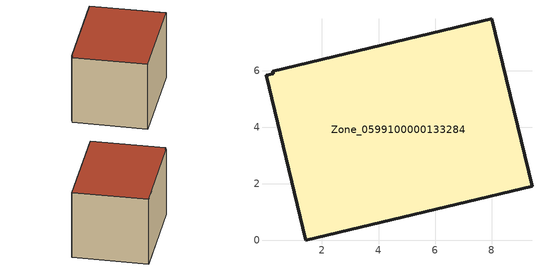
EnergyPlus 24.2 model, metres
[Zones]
Zone_0599100000133284
 floor ground (C_G): 9.43,1.91 1.42,0 0.02,5.83 0.27,5.89 0.25,5.97 8.01,7.83 z0
 wall outside (C_F): 9.43,1.91 8.01,7.83 0.25,5.97 0.27,5.89 0.02,5.83 1.42,0 9.43,1.91 z0:5.81
 roof outside (C_R): 1.42,0 9.43,1.91 8.01,7.83 0.25,5.97 0.27,5.89 0.02,5.83 z5.81
[BUILDING]
Pand.0599100000133284: North Axis=0; Terrain=City; Loads Convergence Tolerance Value=0.04; Temperature Convergence Tolerance Value=0.4; Solar Distribution=FullExterior; Maximum Number of Warmup Days=25; Minimum Number of Warmup Days=1
[Site:Location]
Rotterdam.The.Hague.AP_ZH_NLD Design_Conditions: Latitude=51.96; Longitude=4.45; Time Zone=1; Elevation=-4.5
[SITE:GROUNDTEMPERATURE:BUILDINGSURFACE]
18, 18, 18, 18, 18, 18, 18, 18, 18, 18, 18, 18
[MATERIAL] Thermal Absorptance=0.9; Solar Absorptance=0.7; Visible Absorptance=0.7
Name | Roughness | Thickness | Conductivity | Density | Specific Heat
G.TC.1965-1974 | MediumSmooth | 0.15 | 0.882353 | 540 | 1210
F.TC.1965-1974 | Rough | 0.3 | 0.697674 | 1920 | 840
R.TC.1965-1974 | MediumRough | 0.2 | 0.232558 | 1500 | 1000
[CONSTRUCTION]
C_G: G.TC.1965-1974
C_F: F.TC.1965-1974
C_R: R.TC.1965-1974
[ZONE]
Zone_0599100000133284: Type=1; Multiplier=1; Ceiling Height=Autocalculate; Volume=Autocalculate; Floor Area=autocalculate; Part of Total Floor Area=Yes
[ZONEINFILTRATION:DESIGNFLOWRATE]
Infil_Zone_0599100000133284: Zone or ZoneList or Space or SpaceList=Zone_0599100000133284; Schedule=AlwaysOn; Design Flow Rate Calculation Method=Flow/Area; Flow Rate per Floor Area=0.003; Constant Term Coefficient=1; Temperature Term Coefficient=0; Velocity Term Coefficient=0; Velocity Squared Term Coefficient=0
[HVACTEMPLATE:ZONE:IDEALLOADSAIRSYSTEM]
Zone_0599100000133284: Maximum Heating Supply Air Temperature=50; Minimum Cooling Supply Air Temperature=13; Maximum Heating Supply Air Humidity Ratio=0.0156; Minimum Cooling Supply Air Humidity Ratio=0.0077; Heating Limit=NoLimit; Cooling Limit=NoLimit; Dehumidification Control Type=ConstantSensibleHeatRatio; Cooling Sensible Heat Ratio=0.7; Dehumidification Setpoint=60; Humidification Control Type=None; Humidification Setpoint=30; Outdoor Air Method=None; Outdoor Air Flow Rate per Person=0.00944; Outdoor Air Flow Rate per Zone Floor Area=0; Outdoor Air Flow Rate per Zone=0; Demand Controlled Ventilation Type=None; Outdoor Air Economizer Type=NoEconomizer; Heat Recovery Type=None; Sensible Heat Recovery Effectiveness=0.7; Latent Heat Recovery Effectiveness=0.65
[ZONECONTROL:THERMOSTAT]
ThermostatControl_Zone_0599100000133284: Zone or ZoneList=Zone_0599100000133284; Control Type Schedule=DualSetpointControlType; Control 1=Thermostat_Zone_0599100000133284; Temperature Difference Between Cutout And Setpoint=0
[THERMOSTATSETPOINT:DUALSETPOINT]
Thermostat_Zone_0599100000133284: Heating Setpoint Temperature Schedule=HeatingSetpoint_Zone_0599100000133284; Cooling Setpoint Temperature Schedule=CoolingSetpoint_Zone_0599100000133284
[SCHEDULE:COMPACT]
HeatingSetpoint_Zone_0599100000133284: Through: 12/31, For: AllDays, Until: 24:00, 21
CoolingSetpoint_Zone_0599100000133284: Through: 12/31, For: AllDays, Until: 24:00, 24
DualSetpointControlType: Through: 12/31, For: AllDays, Until: 24:00, 4
AlwaysOn: Through: 12/31, For: AllDays, Until: 24:00, 1
